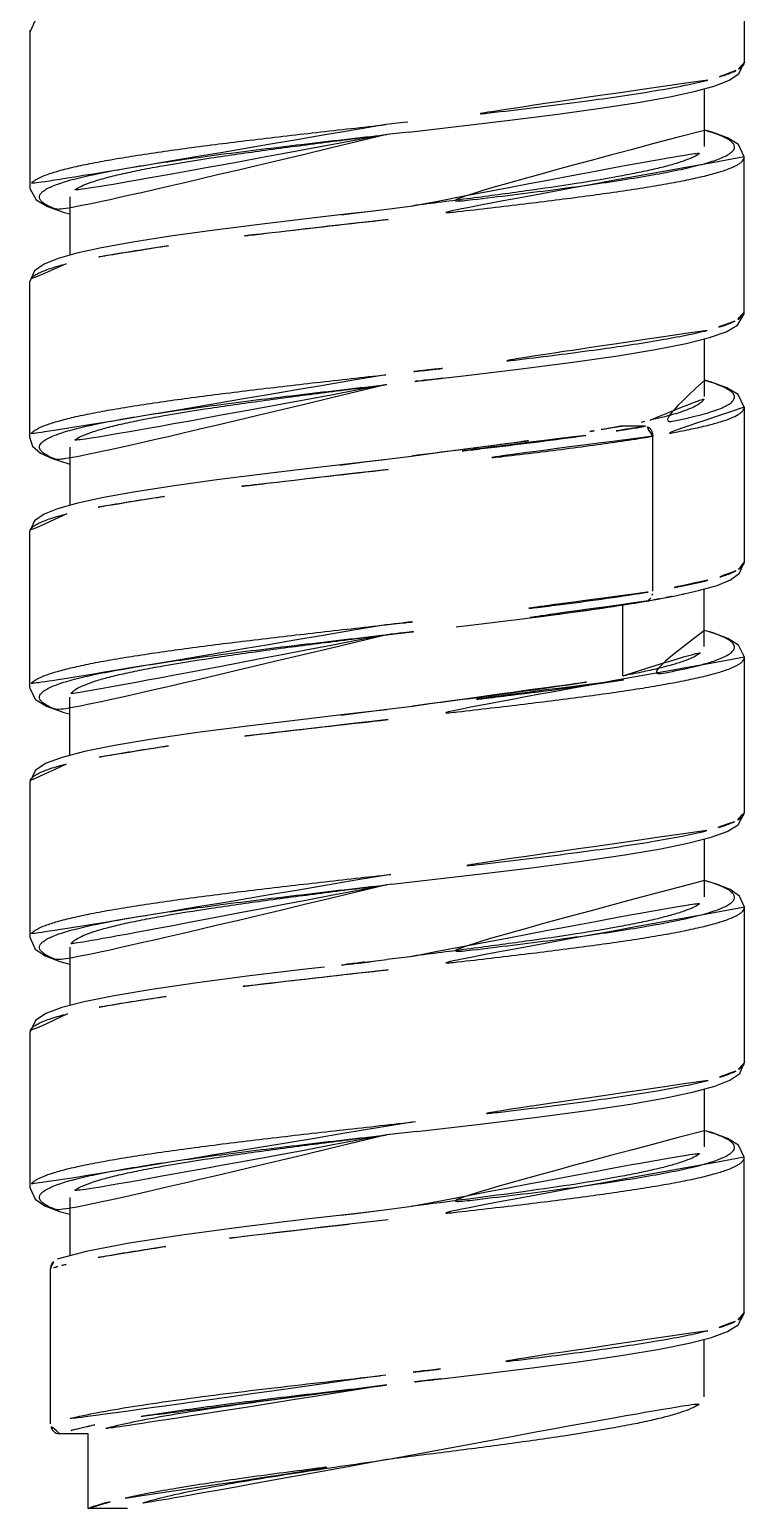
# Model space of a CAD drawing. Extents: x 16296660632 to 16296678186, y -37409619871 to -37409616409.
# Drawn here: x 16296676343.54 to 16296676357.84, y -37409617082.78 to -37409617053.22 of the extents above; entities that cross this region are included whole.
import ezdxf

# ---------------------------------------------------------------- set-up
doc = ezdxf.new("R2010")
doc.units = 0
doc.header["$LTSCALE"] = 10
doc.header["$MEASUREMENT"] = 0
doc.layers.get('0').update_dxf_attribs({"linetype": 'CONTINUOUS'})

msp = doc.modelspace()

# ---------------------------------------------------------------- linework, layer by layer
at = {"ltscale": 0.5}
for p, q in [((16296676357.841681, -37409617053.868393), (16296676357.841681, -37409617051.077316)), ((16296676343.54582, -37409617053.268387), (16296676343.54582, -37409617056.368393)), ((16296676357.841669, -37409617053.867043), (16296676357.841681, -37409617053.868393)), ((16296676357.04059, -37409617055.559387), (16296676357.04059, -37409617054.400414)), ((16296676351.020821, -37409617055.080757), (16296676350.66971, -37409617055.119873)), ((16296676351.10577, -37409617055.071289), (16296676351.020821, -37409617055.080757)), ((16296676351.127451, -37409617055.267479), (16296676350.69191, -37409617055.317383)), ((16296676357.83931, -37409617058.865311), (16296676357.83931, -37409617055.765312)), ((16296676343.54587, -37409617056.365387), (16296676343.54582, -37409617056.368393)), ((16296676344.34576, -37409617056.566566), (16296676344.34576, -37409617057.731392)), ((16296676349.784731, -37409617056.921463), (16296676349.976959, -37409617056.897179)), ((16296676349.976959, -37409617056.897179), (16296676350.69191, -37409617056.807381)), ((16296676350.37137, -37409617056.853943), (16296676349.977791, -37409617056.899117)), ((16296676350.69191, -37409617056.817253), (16296676350.37137, -37409617056.853943)), ((16296676350.69191, -37409617056.807381), (16296676351.209391, -37409617056.742393)), ((16296676343.54215, -37409617058.267372), (16296676343.54215, -37409617058.268387)), ((16296676343.54215, -37409617058.268387), (16296676343.54215, -37409617061.368393)), ((16296676357.041691, -37409617060.556183), (16296676357.041691, -37409617059.399918)), ((16296676351.803631, -37409617059.993057), (16296676351.784651, -37409617059.995201)), ((16296676357.83778, -37409617060.768379), (16296676357.83778, -37409617060.769386)), ((16296676357.83778, -37409617060.768379), (16296676357.83778, -37409617063.868729)), ((16296676355.86067, -37409617061.149986), (16296676355.3603, -37409617061.149986)), ((16296676343.54215, -37409617061.368393), (16296676343.54215, -37409617061.369431)), ((16296676356.007231, -37409617064.449982), (16296676356.007231, -37409617061.349937)), ((16296676344.34482, -37409617061.569183), (16296676344.34482, -37409617062.73185)), ((16296676350.69191, -37409617061.807373), (16296676351.18486, -37409617061.74556)), ((16296676350.69191, -37409617061.817223), (16296676349.424879, -37409617061.963226)), ((16296676349.75119, -37409617061.925583), (16296676350.29813, -37409617061.856697)), ((16296676350.29813, -37409617061.856697), (16296676350.5977, -37409617061.819168)), ((16296676350.5977, -37409617061.819168), (16296676350.69191, -37409617061.807373)), ((16296676343.543159, -37409617063.263992), (16296676343.54315, -37409617063.265289)), ((16296676343.54315, -37409617063.265289), (16296676343.54315, -37409617066.365288)), ((16296676357.03894, -37409617065.555351), (16296676357.03894, -37409617064.401062)), ((16296676354.974131, -37409617064.789627), (16296676355.87616, -37409617064.64827)), ((16296676355.86301, -37409617064.473396), (16296676355.848631, -37409617064.475723)), ((16296676355.8762, -37409617064.648514), (16296676355.87665, -37409617064.648438)), ((16296676355.87665, -37409617064.648438), (16296676356.428209, -37409617064.546806)), ((16296676356.068701, -37409617064.613403), (16296676356.028971, -37409617064.620537)), ((16296676355.412041, -37409617066.140106), (16296676355.412029, -37409617064.721008)), ((16296676357.83988, -37409617068.869453), (16296676357.83988, -37409617065.769447)), ((16296676343.5432, -37409617066.362427), (16296676343.54315, -37409617066.365288)), ((16296676344.34301, -37409617066.565277), (16296676344.34301, -37409617067.732224)), ((16296676350.69191, -37409617066.80722), (16296676351.201719, -37409617066.743248)), ((16296676349.76549, -37409617066.923859), (16296676350.021919, -37409617066.891418)), ((16296676350.366449, -37409617066.854668), (16296676349.83655, -37409617066.915588)), ((16296676350.021919, -37409617066.891418), (16296676350.69191, -37409617066.80722)), ((16296676350.69191, -37409617066.81736), (16296676350.366449, -37409617066.854668)), ((16296676343.546021, -37409617068.266228), (16296676343.546021, -37409617071.366226)), ((16296676357.04011, -37409617070.559448), (16296676357.04011, -37409617069.400688)), ((16296676350.78723, -37409617070.306427), (16296676350.69191, -37409617070.31736)), ((16296676357.84186, -37409617070.765511), (16296676357.841869, -37409617070.766823)), ((16296676357.841869, -37409617073.866821), (16296676357.841869, -37409617070.766823)), ((16296676343.54603, -37409617071.364937), (16296676343.546021, -37409617071.366226)), ((16296676344.34556, -37409617071.566223), (16296676344.34556, -37409617072.731422)), ((16296676350.69191, -37409617071.807358), (16296676351.20833, -37409617071.742493)), ((16296676350.69191, -37409617071.817383), (16296676350.362459, -37409617071.855087)), ((16296676343.54562, -37409617073.268822), (16296676343.54562, -37409617076.36882)), ((16296676357.04188, -37409617075.556824), (16296676357.04188, -37409617074.399818)), ((16296676351.263861, -37409617075.053658), (16296676351.197411, -37409617075.061073)), ((16296676351.285521, -37409617075.249336), (16296676350.69191, -37409617075.317352)), ((16296676357.83922, -37409617078.865242), (16296676357.83922, -37409617075.765244)), ((16296676344.3452, -37409617076.568817), (16296676344.3452, -37409617077.735977)), ((16296676350.066931, -37409617076.885773), (16296676350.69191, -37409617076.807381)), ((16296676350.69191, -37409617076.817253), (16296676350.3708, -37409617076.853996)), ((16296676350.69191, -37409617076.807381), (16296676351.18898, -37409617076.745041)), ((16296676349.769369, -37409617076.923286), (16296676350.066931, -37409617076.885773)), ((16296676350.3708, -37409617076.853996), (16296676349.916269, -37409617076.906197)), ((16296676350.71405, -37409617077.014793), (16296676349.934589, -37409617077.101677)), ((16296676343.959761, -37409617081.094757), (16296676343.959761, -37409617077.994713)), ((16296676357.03953, -37409617080.555237), (16296676357.03953, -37409617079.400658)), ((16296676350.669809, -37409617080.119713), (16296676350.55649, -37409617080.132317)), ((16296676344.71199, -37409617081.294724), (16296676344.14576, -37409617081.294724)), ((16296676344.71199, -37409617082.784729), (16296676344.71199, -37409617081.294724)), ((16296676345.503031, -37409617082.784729), (16296676344.71199, -37409617082.784729))]:
    msp.add_line(p, q, dxfattribs=at)
for points in [[(16296676349.410801, -37409617051.964851), (16296676349.118311, -37409617051.999031), (16296676347.93751, -37409617052.141319), (16296676346.886101, -37409617052.278053), (16296676345.982969, -37409617052.409081), (16296676345.235069, -37409617052.53434), (16296676344.642389, -37409617052.654068), (16296676344.197281, -37409617052.769592), (16296676343.881109, -37409617052.886017), (16296676343.663601, -37409617053.022667), (16296676343.54582, -37409617053.26886)], [(16296676351.127451, -37409617055.267479), (16296676352.084999, -37409617055.156738), (16296676353.14715, -37409617055.029953), (16296676354.106701, -37409617054.908699), (16296676354.963209, -37409617054.791206), (16296676355.7153, -37409617054.675819), (16296676356.35133, -37409617054.562309), (16296676356.863411, -37409617054.451302), (16296676357.25444, -37409617054.342529), (16296676357.53627, -37409617054.232567), (16296676357.732189, -37409617054.10392), (16296676357.841669, -37409617053.867043)], [(16296676357.83931, -37409617055.765648), (16296676357.721251, -37409617055.520332), (16296676357.49983, -37409617055.383873), (16296676357.17452, -37409617055.26667), (16296676357.04059, -37409617055.232323)], [(16296676343.54587, -37409617056.365387), (16296676343.54711, -37409617056.395317), (16296676343.67577, -37409617056.624687), (16296676343.90246, -37409617056.759148), (16296676344.234989, -37409617056.875977), (16296676344.34576, -37409617056.90387)], [(16296676349.977791, -37409617056.899132), (16296676349.35714, -37409617056.970993), (16296676348.24651, -37409617057.103363), (16296676347.24441, -37409617057.230232), (16296676346.36167, -37409617057.352081), (16296676345.60594, -37409617057.469254), (16296676344.98209, -37409617057.581993), (16296676344.488131, -37409617057.690933), (16296676344.111231, -37409617057.798027), (16296676343.83679, -37409617057.907967), (16296676343.64257, -37409617058.04113), (16296676343.54215, -37409617058.267372)], [(16296676351.80603, -37409617060.189217), (16296676352.222639, -37409617060.140671), (16296676353.376221, -37409617060.001968), (16296676354.41098, -37409617059.868217), (16296676355.310209, -37409617059.739464), (16296676356.065941, -37409617059.615433), (16296676356.67507, -37409617059.495567), (16296676357.140209, -37409617059.378517), (16296676357.474739, -37409617059.260536), (16296676357.70384, -37409617059.126289), (16296676357.83724, -37409617058.899368), (16296676357.83922, -37409617058.861458)], [(16296676357.83778, -37409617060.769386), (16296676357.714251, -37409617060.517387), (16296676357.48958, -37409617060.380074), (16296676357.1619, -37409617060.262169), (16296676357.041691, -37409617060.231598)], [(16296676343.54215, -37409617061.369431), (16296676343.603491, -37409617061.549042), (16296676343.760839, -37409617061.685722), (16296676343.99519, -37409617061.795578), (16296676344.329679, -37409617061.902077), (16296676344.34482, -37409617061.905731)], [(16296676349.424879, -37409617061.963226), (16296676348.3071, -37409617062.096077), (16296676347.29113, -37409617062.223991), (16296676346.391911, -37409617062.34742), (16296676345.62063, -37409617062.466759), (16296676344.985029, -37409617062.581902), (16296676344.482349, -37409617062.692787), (16296676344.1036, -37409617062.800346), (16296676343.831551, -37409617062.909363), (16296676343.639561, -37409617063.042236), (16296676343.543159, -37409617063.263992)], [(16296676356.428209, -37409617064.546806), (16296676356.923229, -37409617064.436897), (16296676357.2941, -37409617064.330566), (16296676357.560369, -37409617064.221489), (16296676357.744801, -37409617064.089172), (16296676357.83778, -37409617063.868729)], [(16296676352.072359, -37409617065.158112), (16296676352.582319, -37409617065.098091), (16296676353.82962, -37409617064.944893), (16296676354.974131, -37409617064.789627)], [(16296676357.83988, -37409617065.769737), (16296676357.72555, -37409617065.527542), (16296676357.511629, -37409617065.391022), (16296676357.19857, -37409617065.273918), (16296676357.03894, -37409617065.231857)], [(16296676343.5432, -37409617066.362427), (16296676343.54446, -37409617066.392403), (16296676343.663851, -37409617066.612717), (16296676343.8841, -37409617066.749031), (16296676344.231001, -37409617066.874336), (16296676344.34301, -37409617066.902481)], [(16296676349.83655, -37409617066.915604), (16296676349.128429, -37409617066.997948), (16296676347.953739, -37409617067.139397), (16296676346.90259, -37409617067.275642), (16296676345.99605, -37409617067.40686), (16296676345.242689, -37409617067.533096), (16296676344.643511, -37409617067.654297), (16296676344.19265, -37409617067.771217), (16296676343.874399, -37409617067.888138), (16296676343.65864, -37409617068.025597), (16296676343.546021, -37409617068.266083)], [(16296676350.78723, -37409617070.306427), (16296676351.25086, -37409617070.25322), (16296676352.463711, -37409617070.112068), (16296676353.5837, -37409617069.975868), (16296676354.585159, -37409617069.844643), (16296676355.44973, -37409617069.718353), (16296676356.16708, -37409617069.596962), (16296676356.739479, -37409617069.480293), (16296676357.177389, -37409617069.36689), (16296676357.494869, -37409617069.252731), (16296676357.71471, -37409617069.12043), (16296676357.839001, -37409617068.891571), (16296676357.839849, -37409617068.86705)], [(16296676357.84186, -37409617070.765511), (16296676357.745291, -37409617070.544182), (16296676357.55518, -37409617070.41169), (16296676357.284929, -37409617070.302231), (16296676357.04011, -37409617070.232101)], [(16296676343.54603, -37409617071.364937), (16296676343.65621, -37409617071.60479), (16296676343.856979, -37409617071.737106), (16296676344.14826, -37409617071.849716), (16296676344.34556, -37409617071.903297)], [(16296676349.443541, -37409617071.961014), (16296676349.12327, -37409617071.998413), (16296676347.94631, -37409617072.140221), (16296676346.895439, -37409617072.276848), (16296676345.988529, -37409617072.408249), (16296676345.23287, -37409617072.534683), (16296676344.632521, -37409617072.656212), (16296676344.18441, -37409617072.773666), (16296676343.87093, -37409617072.89109), (16296676343.657749, -37409617073.028473), (16296676343.54562, -37409617073.268799)], [(16296676351.285521, -37409617075.249336), (16296676352.557119, -37409617075.101128), (16296676353.695049, -37409617074.961746), (16296676354.7005, -37409617074.8284), (16296676355.561689, -37409617074.7006), (16296676356.272261, -37409617074.577713), (16296676356.832661, -37409617074.458893), (16296676357.25251, -37409617074.343071), (16296676357.549339, -37409617074.225594), (16296676357.747089, -37409617074.087914), (16296676357.841869, -37409617073.866127)], [(16296676357.83922, -37409617075.76532), (16296676357.723881, -37409617075.522774), (16296676357.505751, -37409617075.386559), (16296676357.187401, -37409617075.270561), (16296676357.04188, -37409617075.232803)], [(16296676343.54562, -37409617076.368103), (16296676343.65147, -37409617076.602692), (16296676343.85096, -37409617076.735443), (16296676344.14267, -37409617076.847687), (16296676344.3452, -37409617076.90271)], [(16296676349.916269, -37409617076.906212), (16296676349.078171, -37409617077.003662), (16296676347.783899, -37409617077.160767), (16296676346.589001, -37409617077.319519), (16296676345.537081, -37409617077.480858), (16296676344.67626, -37409617077.646408), (16296676344.09186, -37409617077.804512)], [(16296676351.784229, -37409617080.191757), (16296676352.506241, -37409617080.107262), (16296676353.59787, -37409617079.974243), (16296676354.566191, -37409617079.846992), (16296676355.414869, -37409617079.723351), (16296676356.14308, -37409617079.601517), (16296676356.735941, -37409617079.481972), (16296676357.185631, -37409617079.364853), (16296676357.503771, -37409617079.247383), (16296676357.71871, -37409617079.113121), (16296676357.83824, -37409617078.888687), (16296676357.83919, -37409617078.862747)]]:
    msp.add_lwpolyline(points, dxfattribs=at)
for centre, radius, start, end in [((16296676357.75528, -37409617053.868393), 0.086401, 357.7814373, 0), ((16296676357.75001, -37409617058.865311), 0.089299, 357.3614116, 359.9991257), ((16296676353.077061, -37409617048.171204), 13.176704, 281.8377944, 282.6103356), ((16296676349.19051, -37409617027.099503), 34.605668, 279.2456512, 279.624843), ((16296676351.245489, -37409617035.894257), 28.949766, 279.1779909, 279.4660591), ((16296676351.95714, -37409617041.826591), 23.154776, 279.7448924, 280.128268), ((16296676355.74478, -37409617064.449471), 0.262454, 343.2027178, 359.8880941), ((16296676352.7584, -37409617046.257896), 18.6516, 280.2230625, 280.842749), ((16296676353.777321, -37409617051.489967), 13.321274, 280.7719113, 282.2618208), ((16296676354.337481, -37409617054.091087), 10.660536, 282.2888708, 282.5456396), ((16296676283.61801, -37409616460.199257), 608.625223, 276.325033954, 276.456312681), ((16296676287.19508, -37409616508.329224), 560.595649, 276.50359603, 276.64565444), ((16296676350.00366, -37409617031.599586), 35.043441, 278.7536151, 279.1387159), ((16296676357.7561, -37409617073.866821), 0.08577, 357.9699711, 359.9995629)]:
    msp.add_arc(centre, radius, start, end, dxfattribs=at)
for points in [[(16296676343.551371, -37409617053.236763), (16296676343.547831, -37409617053.246857), (16296676343.54582, -37409617053.25769), (16296676343.54582, -37409617053.268387)], [(16296676355.87665, -37409617064.64843), (16296676355.89035, -37409617064.646088), (16296676355.903761, -37409617064.641083), (16296676355.915871, -37409617064.634262)]]:
    msp.add_open_spline(points, degree=3, dxfattribs=at)
for points, knots in [([(16296676357.670321, -37409617054.040817), (16296676357.595819, -37409617054.078728), (16296676357.411221, -37409617054.148132), (16296676357.22216, -37409617054.201057), (16296676357.112881, -37409617054.228844)], [0, 0, 0, 0, 0.425723725, 1, 1, 1, 1]), ([(16296676357.841619, -37409617053.871727), (16296676357.84038, -37409617053.903603), (16296676357.80551, -37409617053.953957), (16296676357.74004, -37409617054.002731), (16296676357.69544, -37409617054.028053), (16296676357.670321, -37409617054.040817)], [0, 0, 0, 0, 0.385578526, 0.659386824, 1, 1, 1, 1]), ([(16296676357.112881, -37409617054.228844), (16296676356.957821, -37409617054.268272), (16296676356.611799, -37409617054.344048), (16296676355.792139, -37409617054.492188), (16296676354.562099, -37409617054.667038), (16296676352.905531, -37409617054.869598), (16296676351.72283, -37409617055.002457), (16296676351.10577, -37409617055.071289)], [0, 0, 0, 0, 0.07909162, 0.175006578, 0.411700925, 0.693081115, 1, 1, 1, 1]), ([(16296676350.66971, -37409617055.119873), (16296676350.20639, -37409617055.17144), (16296676349.29735, -37409617055.272614), (16296676347.97839, -37409617055.424957), (16296676346.76362, -37409617055.577103), (16296676345.838329, -37409617055.70845), (16296676345.184059, -37409617055.816093), (16296676344.76762, -37409617055.892952), (16296676344.40764, -37409617055.969498), (16296676344.108089, -37409617056.045433), (16296676343.872021, -37409617056.121353), (16296676343.71686, -37409617056.188072), (16296676343.62764, -37409617056.244881), (16296676343.57345, -37409617056.291077), (16296676343.54682, -37409617056.3368), (16296676343.54587, -37409617056.365387)], [0, 0, 0, 0, 0.191576305, 0.375872575, 0.545614862, 0.694672211, 0.759887609, 0.818085771, 0.86867892, 0.911109725, 0.945013689, 0.970519324, 0.980287232, 0.988244432, 1, 1, 1, 1]), ([(16296676357.041969, -37409617055.234154), (16296676357.143721, -37409617055.262802), (16296676357.28414, -37409617055.306328), (16296676357.449421, -37409617055.377457), (16296676357.537081, -37409617055.426102), (16296676357.59944, -37409617055.474983), (16296676357.637699, -37409617055.526108), (16296676357.64592, -37409617055.58271), (16296676357.62031, -37409617055.636612), (16296676357.56917, -37409617055.685822), (16296676357.493349, -37409617055.734459), (16296676357.392139, -37409617055.78299), (16296676357.26553, -37409617055.831749), (16296676357.11376, -37409617055.880676), (16296676356.86363, -37409617055.950157), (16296676356.49189, -37409617056.034698), (16296676355.97942, -37409617056.131767), (16296676355.385521, -37409617056.229118), (16296676354.719311, -37409617056.326767), (16296676353.71743, -37409617056.461449), (16296676352.36805, -37409617056.625587), (16296676351.262159, -37409617056.752007), (16296676350.69191, -37409617056.817253)], [0, 0, 0, 0, 0.040414882, 0.056063668, 0.068737962, 0.078629395, 0.086216522, 0.092571352, 0.099397895, 0.108122253, 0.119457282, 0.133703772, 0.150973814, 0.171295747, 0.194650333, 0.250208875, 0.316986319, 0.394054715, 0.480291913, 0.57441729, 0.780550666, 1, 1, 1, 1]), ([(16296676350.69191, -37409617055.317383), (16296676350.12138, -37409617055.382668), (16296676349.01495, -37409617055.509117), (16296676347.664949, -37409617055.673203), (16296676346.66272, -37409617055.80809), (16296676345.99637, -37409617055.905823), (16296676345.40242, -37409617056.003181), (16296676344.890011, -37409617056.100273), (16296676344.5184, -37409617056.184776), (16296676344.26845, -37409617056.254341), (16296676344.11685, -37409617056.303322), (16296676343.99045, -37409617056.352127), (16296676343.889469, -37409617056.400719), (16296676343.81391, -37409617056.449387), (16296676343.76302, -37409617056.498627), (16296676343.73778, -37409617056.552643), (16296676343.74645, -37409617056.609207), (16296676343.785101, -37409617056.660294), (16296676343.847851, -37409617056.709137), (16296676343.93593, -37409617056.757797), (16296676344.10182, -37409617056.828987), (16296676344.242701, -37409617056.872597), (16296676344.34477, -37409617056.901283)], [0, 0, 0, 0, 0.219476993, 0.425622625, 0.51974397, 0.605969779, 0.683015092, 0.749758223, 0.80527322, 0.828601338, 0.848897046, 0.866138813, 0.880354128, 0.891659039, 0.900355369, 0.907163949, 0.913522607, 0.921134143, 0.931062923, 0.943780815, 0.959479123, 1, 1, 1, 1]), ([(16296676350.69191, -37409617055.31739), (16296676350.27915, -37409617055.36911), (16296676349.46921, -37409617055.470467), (16296676348.29335, -37409617055.62336), (16296676347.20941, -37409617055.776192), (16296676346.38348, -37409617055.907639), (16296676345.80007, -37409617056.015556), (16296676345.42977, -37409617056.092583), (16296676345.10943, -37409617056.169739), (16296676344.84375, -37409617056.245613), (16296676344.62982, -37409617056.323601), (16296676344.459049, -37409617056.404709), (16296676344.342381, -37409617056.500351), (16296676344.34193, -37409617056.566566)], [0, 0, 0, 0, 0.190871773, 0.374533261, 0.544066857, 0.693131368, 0.758238317, 0.816263345, 0.866715946, 0.909212344, 0.943513597, 0.969618248, 1, 1, 1, 1]), ([(16296676357.83931, -37409617055.765648), (16296676357.839199, -37409617055.794067), (16296676357.81358, -37409617055.840202), (16296676357.760111, -37409617055.886513), (16296676357.67181, -37409617055.943466), (16296676357.517969, -37409617056.0103), (16296676357.284019, -37409617056.086449), (16296676356.986719, -37409617056.162857), (16296676356.6283, -37409617056.239548), (16296676356.212219, -37409617056.316559), (16296676355.55686, -37409617056.424469), (16296676354.629841, -37409617056.556023), (16296676353.412821, -37409617056.708778), (16296676352.09112, -37409617056.861557), (16296676351.179859, -37409617056.962952), (16296676350.71516, -37409617057.014664)], [0, 0, 0, 0, 0.011674399, 0.019568756, 0.029268407, 0.05460267, 0.088233998, 0.130275782, 0.18062918, 0.238779397, 0.304079115, 0.45345726, 0.623358128, 0.807930636, 1, 1, 1, 1]), ([(16296676351.209391, -37409617056.742393), (16296676351.596239, -37409617056.693687), (16296676352.350889, -37409617056.598007), (16296676353.441231, -37409617056.453133), (16296676354.43713, -37409617056.308647), (16296676355.19138, -37409617056.183693), (16296676355.7216, -37409617056.081139), (16296676356.05707, -37409617056.008163), (16296676356.34683, -37409617055.935173), (16296676356.587151, -37409617055.86338), (16296676356.7803, -37409617055.789719), (16296676356.93676, -37409617055.711777), (16296676357.04051, -37409617055.621353), (16296676357.04187, -37409617055.559387)], [0, 0, 0, 0, 0.194417276, 0.379314796, 0.548457208, 0.696195206, 0.760492181, 0.817708418, 0.867417689, 0.909299611, 0.943173501, 0.96909761, 1, 1, 1, 1]), ([(16296676350.71516, -37409617057.014664), (16296676349.94054, -37409617057.100853), (16296676348.4736, -37409617057.264076), (16296676347.00848, -37409617057.444366), (16296676346.318649, -37409617057.541344)], [0, 0, 0, 0, 0.528044626, 1, 1, 1, 1]), ([(16296676346.318649, -37409617057.541344), (16296676345.928631, -37409617057.596153), (16296676345.244471, -37409617057.699387), (16296676344.564301, -37409617057.830948), (16296676344.27536, -37409617057.904358)], [0, 0, 0, 0, 0.569173885, 1, 1, 1, 1]), ([(16296676344.27536, -37409617057.904358), (16296676344.169359, -37409617057.93129), (16296676344.02091, -37409617057.972427), (16296676343.84026, -37409617058.036842), (16296676343.73609, -37409617058.08139), (16296676343.65332, -37409617058.126587), (16296676343.58127, -37409617058.178413), (16296676343.542561, -37409617058.233124), (16296676343.54215, -37409617058.267372)], [0, 0, 0, 0, 0.388160653, 0.546182634, 0.680160138, 0.790516171, 0.878432872, 1, 1, 1, 1]), ([(16296676357.646521, -37409617059.051903), (16296676357.57238, -37409617059.088013), (16296676357.39123, -37409617059.154991), (16296676357.20575, -37409617059.206352), (16296676357.0991, -37409617059.233192)], [0, 0, 0, 0, 0.428527671, 1, 1, 1, 1]), ([(16296676357.839211, -37409617058.869423), (16296676357.83761, -37409617058.904152), (16296676357.79788, -37409617058.958633), (16296676357.724791, -37409617059.010941), (16296676357.674749, -37409617059.038147), (16296676357.646521, -37409617059.051903)], [0, 0, 0, 0, 0.38117519, 0.655807024, 1, 1, 1, 1]), ([(16296676357.0991, -37409617059.233192), (16296676356.95879, -37409617059.268501), (16296676356.64838, -37409617059.336433), (16296676355.92354, -37409617059.469292), (16296676354.84544, -37409617059.628517), (16296676353.390539, -37409617059.812447), (16296676352.35006, -37409617059.931534), (16296676351.803631, -37409617059.993057)], [0, 0, 0, 0, 0.081094576, 0.178029805, 0.413013184, 0.691787942, 1, 1, 1, 1]), ([(16296676350.66983, -37409617060.119713), (16296676350.205469, -37409617060.171371), (16296676349.29517, -37409617060.272667), (16296676347.974079, -37409617060.425697), (16296676346.756559, -37409617060.578339), (16296676345.82839, -37409617060.709633), (16296676345.17275, -37409617060.81749), (16296676344.75775, -37409617060.894524), (16296676344.40045, -37409617060.971489), (16296676344.103251, -37409617061.047897), (16296676343.868059, -37409617061.123993), (16296676343.712629, -37409617061.190659), (16296676343.6229, -37409617061.247566), (16296676343.568581, -37409617061.293617), (16296676343.54215, -37409617061.339897), (16296676343.54215, -37409617061.368393)], [0, 0, 0, 0, 0.191864072, 0.376119548, 0.546119422, 0.69574324, 0.761023187, 0.81896127, 0.86905595, 0.91108931, 0.944912867, 0.970508295, 0.980321815, 0.988297133, 1, 1, 1, 1]), ([(16296676351.784651, -37409617059.995201), (16296676351.69223, -37409617060.005608), (16296676351.320641, -37409617060.047302), (16296676350.94902, -37409617060.088638), (16296676350.66983, -37409617060.119713)], [0, 0, 0, 0, 0.24873343, 1, 1, 1, 1]), ([(16296676351.80603, -37409617060.189217), (16296676351.71372, -37409617060.199913), (16296676351.342369, -37409617060.242798), (16296676350.97097, -37409617060.285278), (16296676350.69191, -37409617060.317207)], [0, 0, 0, 0, 0.248597036, 1, 1, 1, 1]), ([(16296676357.04191, -37409617060.2342), (16296676357.10453, -37409617060.251846), (16296676357.21891, -37409617060.286469), (16296676357.37224, -37409617060.342682), (16296676357.49188, -37409617060.398697), (16296676357.57777, -37409617060.45433), (16296676357.625589, -37409617060.50592), (16296676357.641479, -37409617060.548027), (16296676357.64341, -37409617060.589172), (16296676357.616249, -37409617060.643852), (16296676357.55057, -37409617060.700089), (16296676357.452669, -37409617060.75621), (16296676357.32085, -37409617060.812241), (16296676357.155399, -37409617060.868637), (16296676356.95677, -37409617060.925163), (16296676356.72592, -37409617060.981819), (16296676356.35787, -37409617061.06147), (16296676356.06543, -37409617061.114937), (16296676355.86067, -37409617061.149986)], [0, 0, 0, 0, 0.074093519, 0.136026105, 0.185882677, 0.224140112, 0.252324799, 0.26385314, 0.274716919, 0.298334328, 0.329878976, 0.372237086, 0.42642924, 0.492753096, 0.571199999, 0.661530537, 0.763419984, 1, 1, 1, 1]), ([(16296676350.69191, -37409617060.317207), (16296676350.12145, -37409617060.382477), (16296676349.015209, -37409617060.509247), (16296676347.665371, -37409617060.673317), (16296676346.6632, -37409617060.807838), (16296676345.996889, -37409617060.905571), (16296676345.402969, -37409617061.00309), (16296676344.89056, -37409617061.100327), (16296676344.518921, -37409617061.18483), (16296676344.2689, -37409617061.254227), (16296676344.11725, -37409617061.303101), (16296676343.99078, -37409617061.351837), (16296676343.88973, -37409617061.400398), (16296676343.814091, -37409617061.449089), (16296676343.763149, -37409617061.498413), (16296676343.737801, -37409617061.55246), (16296676343.746349, -37409617061.609123), (16296676343.784889, -37409617061.66024), (16296676343.84753, -37409617061.709106), (16296676343.935499, -37409617061.757698), (16296676344.101259, -37409617061.828728), (16296676344.242001, -37409617061.872253), (16296676344.343981, -37409617061.900887)], [0, 0, 0, 0, 0.219466817, 0.4256068, 0.519727143, 0.605954529, 0.683007829, 0.749761673, 0.80528614, 0.828619799, 0.848919052, 0.866164791, 0.880389161, 0.891704672, 0.900414331, 0.9072378, 0.913604662, 0.921214467, 0.93113108, 0.943833618, 0.959514289, 1, 1, 1, 1]), ([(16296676350.69191, -37409617060.317253), (16296676350.278299, -37409617060.369034), (16296676349.46677, -37409617060.470711), (16296676348.288811, -37409617060.62426), (16296676347.20323, -37409617060.777), (16296676346.3764, -37409617060.908623), (16296676345.79277, -37409617061.016968), (16296676345.422689, -37409617061.094299), (16296676345.10284, -37409617061.171661), (16296676344.837891, -37409617061.247513), (16296676344.62499, -37409617061.325653), (16296676344.45553, -37409617061.406303), (16296676344.3407, -37409617061.503563), (16296676344.341949, -37409617061.569183)], [0, 0, 0, 0, 0.191194749, 0.375137497, 0.544869593, 0.69401814, 0.759119783, 0.817100658, 0.86747286, 0.909842989, 0.943984242, 0.969900492, 1, 1, 1, 1]), ([(16296676355.953791, -37409617061.030037), (16296676356.11116, -37409617060.994766), (16296676356.38504, -37409617060.927567), (16296676356.697029, -37409617060.826973), (16296676356.878901, -37409617060.741188), (16296676356.96826, -37409617060.683052), (16296676357.02648, -37409617060.623718), (16296676357.042139, -37409617060.576721), (16296676357.041889, -37409617060.556183)], [0, 0, 0, 0, 0.394539302, 0.689870491, 0.799788228, 0.885450511, 0.949723047, 1, 1, 1, 1]), ([(16296676357.83778, -37409617060.769386), (16296676357.837481, -37409617060.795578), (16296676357.815781, -37409617060.838013), (16296676357.76865, -37409617060.88166), (16296676357.691259, -37409617060.934647), (16296676357.55517, -37409617060.996941), (16296676357.34786, -37409617061.067429), (16296676357.08519, -37409617061.13839), (16296676356.76996, -37409617061.209846), (16296676356.404961, -37409617061.281593), (16296676356.14496, -37409617061.327003), (16296676356.007231, -37409617061.349983)], [0, 0, 0, 0, 0.039958735, 0.066337772, 0.098502522, 0.182331329, 0.29376935, 0.432451365, 0.59727761, 0.786932913, 1, 1, 1, 1]), ([(16296676355.860649, -37409617061.149834), (16296676355.76893, -37409617061.16552), (16296676355.371519, -37409617061.231323), (16296676354.97296, -37409617061.289963), (16296676354.666189, -37409617061.33284)], [0, 0, 0, 0, 0.231022372, 1, 1, 1, 1]), ([(16296676354.976471, -37409617061.21804), (16296676355.04866, -37409617061.205788), (16296676355.3172, -37409617061.159218), (16296676355.58507, -37409617061.108566), (16296676355.780161, -37409617061.067657)], [0, 0, 0, 0, 0.268655523, 1, 1, 1, 1]), ([(16296676356.007231, -37409617061.349983), (16296676356.007271, -37409617061.324463), (16296676355.999981, -37409617061.274696), (16296676355.96961, -37409617061.209183), (16296676355.921301, -37409617061.163116), (16296676355.88019, -37409617061.150391), (16296676355.86067, -37409617061.150002)], [0, 0, 0, 0, 0.282172871, 0.547039265, 0.784251674, 1, 1, 1, 1]), ([(16296676351.18486, -37409617061.74556), (16296676351.816839, -37409617061.66613), (16296676353.00695, -37409617061.514519), (16296676354.195009, -37409617061.346046), (16296676354.75049, -37409617061.255592)], [0, 0, 0, 0, 0.530900407, 1, 1, 1, 1]), ([(16296676354.666189, -37409617061.33284), (16296676354.036699, -37409617061.420822), (16296676352.71228, -37409617061.586143), (16296676351.386339, -37409617061.737663), (16296676350.69191, -37409617061.817223)], [0, 0, 0, 0, 0.476263312, 1, 1, 1, 1]), ([(16296676356.00668, -37409617061.349823), (16296676355.63979, -37409617061.411018), (16296676354.843109, -37409617061.528328), (16296676353.07938, -37409617061.75235), (16296676351.68195, -37409617061.906937), (16296676350.71521, -37409617062.014633)], [0, 0, 0, 0, 0.209218657, 0.45287076, 1, 1, 1, 1]), ([(16296676350.71521, -37409617062.014633), (16296676349.925791, -37409617062.102547), (16296676348.432791, -37409617062.269043), (16296676346.941561, -37409617062.45253), (16296676346.240601, -37409617062.552094)], [0, 0, 0, 0, 0.528724339, 1, 1, 1, 1]), ([(16296676346.240601, -37409617062.552094), (16296676345.86902, -37409617062.604874), (16296676345.214411, -37409617062.705132), (16296676344.56377, -37409617062.832237), (16296676344.285469, -37409617062.902168)], [0, 0, 0, 0, 0.566712431, 1, 1, 1, 1]), ([(16296676344.285469, -37409617062.902168), (16296676344.178391, -37409617062.929077), (16296676344.02824, -37409617062.970177), (16296676343.84531, -37409617063.03418), (16296676343.739441, -37409617063.078751), (16296676343.65564, -37409617063.123161), (16296676343.594061, -37409617063.167702), (16296676343.554119, -37409617063.213493), (16296676343.54339, -37409617063.24836), (16296676343.543159, -37409617063.263992)], [0, 0, 0, 0, 0.387371936, 0.545527759, 0.679688744, 0.790050751, 0.877587497, 0.945165617, 1, 1, 1, 1]), ([(16296676357.67136, -37409617064.041206), (16296676357.597429, -37409617064.079514), (16296676357.412319, -37409617064.14904), (16296676357.222759, -37409617064.201653), (16296676357.11269, -37409617064.229424)], [0, 0, 0, 0, 0.423085783, 1, 1, 1, 1]), ([(16296676357.83778, -37409617063.868729), (16296676357.83766, -37409617063.900658), (16296676357.805201, -37409617063.952499), (16296676357.740601, -37409617064.002533), (16296676357.6964, -37409617064.028236), (16296676357.67136, -37409617064.041206)], [0, 0, 0, 0, 0.386359928, 0.658701983, 1, 1, 1, 1]), ([(16296676357.11269, -37409617064.229424), (16296676356.9482, -37409617064.270897), (16296676356.580629, -37409617064.350113), (16296676356.210609, -37409617064.416054), (16296676356.007231, -37409617064.449982)], [0, 0, 0, 0, 0.451370386, 1, 1, 1, 1]), ([(16296676355.848631, -37409617064.475723), (16296676355.27228, -37409617064.568604), (16296676354.008421, -37409617064.739517), (16296676352.741911, -37409617064.886673), (16296676352.055031, -37409617064.964531)], [0, 0, 0, 0, 0.457849337, 1, 1, 1, 1]), ([(16296676355.860649, -37409617064.649788), (16296676355.289459, -37409617064.747559), (16296676354.02739, -37409617064.925636), (16296676352.76235, -37409617065.077583), (16296676352.072359, -37409617065.158112)], [0, 0, 0, 0, 0.454801039, 1, 1, 1, 1]), ([(16296676355.915871, -37409617064.634262), (16296676355.9251, -37409617064.629059), (16296676355.962391, -37409617064.601936), (16296676355.98584, -37409617064.55896), (16296676355.99604, -37409617064.525307)], [0, 0, 0, 0, 0.231542468, 1, 1, 1, 1]), ([(16296676350.669809, -37409617065.119682), (16296676350.208139, -37409617065.171097), (16296676349.30224, -37409617065.272087), (16296676347.98625, -37409617065.4244), (16296676346.77207, -37409617065.576088), (16296676345.84634, -37409617065.706612), (16296676345.192739, -37409617065.814247), (16296676344.778179, -37409617065.891083), (16296676344.419291, -37409617065.967659), (16296676344.118759, -37409617066.043678), (16296676343.879379, -37409617066.119347), (16296676343.720341, -37409617066.185547), (16296676343.627899, -37409617066.242111), (16296676343.571899, -37409617066.287773), (16296676343.54413, -37409617066.33374), (16296676343.5432, -37409617066.362427)], [0, 0, 0, 0, 0.190889026, 0.374573937, 0.544389933, 0.693712559, 0.758713562, 0.816581436, 0.866953781, 0.909493667, 0.943916543, 0.970063425, 0.980087879, 0.988206026, 1, 1, 1, 1]), ([(16296676357.040489, -37409617065.233902), (16296676357.10623, -37409617065.252403), (16296676357.225679, -37409617065.288589), (16296676357.384661, -37409617065.347527), (16296676357.506321, -37409617065.406418), (16296676357.591061, -37409617065.464737), (16296676357.634781, -37409617065.52047), (16296676357.64369, -37409617065.565132), (16296676357.63681, -37409617065.609711), (16296676357.595421, -37409617065.665916), (16296676357.512951, -37409617065.724388), (16296676357.393761, -37409617065.783417), (16296676357.162979, -37409617065.87014), (16296676356.781231, -37409617065.972473), (16296676356.220449, -37409617066.089119), (16296676355.800381, -37409617066.161049), (16296676355.569429, -37409617066.198212)], [0, 0, 0, 0, 0.069905552, 0.127690762, 0.173456854, 0.207814289, 0.232704905, 0.243165988, 0.253559298, 0.27798515, 0.311673105, 0.356685623, 0.41368286, 0.563847666, 0.760552525, 1, 1, 1, 1]), ([(16296676350.69191, -37409617065.317207), (16296676350.121731, -37409617065.382553), (16296676349.01598, -37409617065.509407), (16296676347.666639, -37409617065.672943), (16296676346.66482, -37409617065.807549), (16296676345.998659, -37409617065.905373), (16296676345.404791, -37409617066.002953), (16296676344.892309, -37409617066.100014), (16296676344.520519, -37409617066.184319), (16296676344.27035, -37409617066.253662), (16296676344.11854, -37409617066.302544), (16296676343.99189, -37409617066.351318), (16296676343.890631, -37409617066.39991), (16296676343.81476, -37409617066.448647), (16296676343.763599, -37409617066.497963), (16296676343.737921, -37409617066.551903), (16296676343.74605, -37409617066.608521), (16296676343.78425, -37409617066.659622), (16296676343.84655, -37409617066.708382), (16296676343.934139, -37409617066.756897), (16296676344.099331, -37409617066.827911), (16296676344.239651, -37409617066.871437), (16296676344.341339, -37409617066.900124)], [0, 0, 0, 0, 0.219444328, 0.42557439, 0.519700517, 0.605940733, 0.68301555, 0.74979923, 0.80536017, 0.828717647, 0.849042505, 0.866318698, 0.880575451, 0.891922406, 0.900661598, 0.907500386, 0.913855925, 0.921432336, 0.931307649, 0.943967825, 0.959603841, 1, 1, 1, 1]), ([(16296676350.69191, -37409617065.317223), (16296676350.279619, -37409617065.368919), (16296676349.470579, -37409617065.470482), (16296676348.29591, -37409617065.623253), (16296676347.21278, -37409617065.775414), (16296676346.38731, -37409617065.906883), (16296676345.80411, -37409617066.0149), (16296676345.43359, -37409617066.091988), (16296676345.113359, -37409617066.168747), (16296676344.846201, -37409617066.245041), (16296676344.634541, -37409617066.321007), (16296676344.494921, -37409617066.38797), (16296676344.41482, -37409617066.444649), (16296676344.365339, -37409617066.491867), (16296676344.34255, -37409617066.537163), (16296676344.341949, -37409617066.565277)], [0, 0, 0, 0, 0.190510685, 0.373841107, 0.543100015, 0.691974705, 0.757027491, 0.815020589, 0.865469585, 0.907983215, 0.942331335, 0.968509231, 0.97868336, 0.987098964, 1, 1, 1, 1]), ([(16296676357.83988, -37409617065.769737), (16296676357.83979, -37409617065.798126), (16296676357.813761, -37409617065.844398), (16296676357.75919, -37409617065.890358), (16296676357.66824, -37409617065.947128), (16296676357.510349, -37409617066.013397), (16296676357.27191, -37409617066.089157), (16296676356.97179, -37409617066.16526), (16296676356.61306, -37409617066.241951), (16296676356.19865, -37409617066.318893), (16296676355.54525, -37409617066.426804), (16296676354.619089, -37409617066.557663), (16296676353.403469, -37409617066.709534), (16296676352.08519, -37409617066.862053), (16296676351.177601, -37409617066.963242), (16296676350.715139, -37409617067.014771)], [0, 0, 0, 0, 0.011665473, 0.019642672, 0.029530171, 0.055471989, 0.089781328, 0.132274129, 0.182633846, 0.240489457, 0.3054437, 0.454728774, 0.624774375, 0.808803034, 1, 1, 1, 1]), ([(16296676355.41325, -37409617066.140106), (16296676355.537029, -37409617066.116951), (16296676355.77014, -37409617066.071457), (16296676356.096331, -37409617065.999062), (16296676356.377131, -37409617065.926727), (16296676356.609449, -37409617065.855667), (16296676356.79533, -37409617065.782593), (16296676356.94558, -37409617065.706169), (16296676357.043079, -37409617065.615067), (16296676357.041889, -37409617065.555351)], [0, 0, 0, 0, 0.213098882, 0.401826596, 0.565510852, 0.703158259, 0.814190298, 0.898918582, 1, 1, 1, 1]), ([(16296676351.201719, -37409617066.743248), (16296676351.97098, -37409617066.646561), (16296676353.08186, -37409617066.506012), (16296676354.485359, -37409617066.301147), (16296676355.119671, -37409617066.194939), (16296676355.413219, -37409617066.139816)], [0, 0, 0, 0, 0.546637003, 0.789413522, 1, 1, 1, 1]), ([(16296676355.336769, -37409617066.23484), (16296676354.619471, -37409617066.34539), (16296676353.07144, -37409617066.544594), (16296676351.521191, -37409617066.722313), (16296676350.69191, -37409617066.81736)], [0, 0, 0, 0, 0.465090246, 1, 1, 1, 1]), ([(16296676350.715139, -37409617067.014771), (16296676349.941271, -37409617067.10099), (16296676348.47504, -37409617067.264236), (16296676347.010481, -37409617067.443573), (16296676346.320641, -37409617067.54081)], [0, 0, 0, 0, 0.527789607, 1, 1, 1, 1]), ([(16296676346.320641, -37409617067.54081), (16296676345.931641, -37409617067.595642), (16296676345.24683, -37409617067.699867), (16296676344.56587, -37409617067.831177), (16296676344.275, -37409617067.904312)], [0, 0, 0, 0, 0.567063007, 1, 1, 1, 1]), ([(16296676344.275, -37409617067.904312), (16296676344.16828, -37409617067.931137), (16296676344.01898, -37409617067.972038), (16296676343.83777, -37409617068.03611), (16296676343.73414, -37409617068.080704), (16296676343.652941, -37409617068.125221), (16296676343.59383, -37409617068.169983), (16296676343.55587, -37409617068.215927), (16296676343.546049, -37409617068.250526), (16296676343.546021, -37409617068.266083)], [0, 0, 0, 0, 0.390952921, 0.549356443, 0.682589677, 0.791406171, 0.87761671, 0.944759086, 1, 1, 1, 1]), ([(16296676357.640921, -37409617069.056099), (16296676357.56558, -37409617069.091461), (16296676357.38343, -37409617069.156921), (16296676357.197321, -37409617069.207779), (16296676357.090891, -37409617069.234352)], [0, 0, 0, 0, 0.431399474, 1, 1, 1, 1]), ([(16296676357.83988, -37409617068.869453), (16296676357.83988, -37409617068.885536), (16296676357.82906, -37409617068.921654), (16296676357.78759, -37409617068.968964), (16296676357.723181, -37409617069.014923), (16296676357.67075, -37409617069.042091), (16296676357.640921, -37409617069.056099)], [0, 0, 0, 0, 0.169570299, 0.379185017, 0.652606708, 1, 1, 1, 1]), ([(16296676357.090891, -37409617069.234352), (16296676356.926689, -37409617069.275337), (16296676356.56053, -37409617069.353897), (16296676355.694031, -37409617069.507751), (16296676354.39526, -37409617069.689293), (16296676352.652611, -37409617069.898743), (16296676351.410721, -37409617070.037262), (16296676350.76548, -37409617070.109161)], [0, 0, 0, 0, 0.079469013, 0.175773805, 0.413223327, 0.695126725, 1, 1, 1, 1]), ([(16296676350.76548, -37409617070.109161), (16296676350.29822, -37409617070.161217), (16296676349.380131, -37409617070.263367), (16296676348.04594, -37409617070.417084), (16296676346.814699, -37409617070.570084), (16296676345.876129, -37409617070.702469), (16296676345.212999, -37409617070.811127), (16296676344.790951, -37409617070.888687), (16296676344.42523, -37409617070.965973), (16296676344.11956, -37409617071.042633), (16296676343.877701, -37409617071.118782), (16296676343.71846, -37409617071.185867), (16296676343.62746, -37409617071.24334), (16296676343.572781, -37409617071.289833), (16296676343.54644, -37409617071.33625), (16296676343.54603, -37409617071.364937)], [0, 0, 0, 0, 0.190680629, 0.374646281, 0.544682456, 0.69387012, 0.759029075, 0.817203407, 0.86788994, 0.910612743, 0.944953728, 0.970678635, 0.980448888, 0.988362751, 1, 1, 1, 1]), ([(16296676350.69191, -37409617070.31736), (16296676350.12142, -37409617070.382736), (16296676349.01507, -37409617070.50927), (16296676347.66511, -37409617070.673058), (16296676346.66292, -37409617070.807953), (16296676345.996611, -37409617070.905853), (16296676345.402679, -37409617071.003273), (16296676344.890249, -37409617071.100258), (16296676344.51861, -37409617071.184677), (16296676344.268641, -37409617071.254173), (16296676344.11702, -37409617071.303139), (16296676343.99058, -37409617071.35199), (16296676343.88958, -37409617071.400642), (16296676343.813999, -37409617071.449387), (16296676343.76309, -37409617071.498657), (16296676343.737789, -37409617071.552643), (16296676343.74641, -37409617071.6092), (16296676343.785021, -37409617071.660217), (16296676343.847731, -37409617071.709007), (16296676343.935749, -37409617071.757629), (16296676344.10158, -37409617071.828758), (16296676344.242399, -37409617071.872391), (16296676344.344419, -37409617071.901108)], [0, 0, 0, 0, 0.219475168, 0.425620085, 0.519742887, 0.605971428, 0.68302064, 0.749767477, 0.805285525, 0.828616266, 0.848914751, 0.866162097, 0.88038554, 0.891698846, 0.900402537, 0.907213208, 0.913566895, 0.921169465, 0.931089, 0.943798844, 0.959489398, 1, 1, 1, 1]), ([(16296676350.69191, -37409617070.31736), (16296676350.279301, -37409617070.369118), (16296676349.46965, -37409617070.470573), (16296676348.294149, -37409617070.623268), (16296676347.210461, -37409617070.775841), (16296676346.384689, -37409617070.907494), (16296676345.801371, -37409617071.015419), (16296676345.43092, -37409617071.092453), (16296676345.110861, -37409617071.169273), (16296676344.843969, -37409617071.245667), (16296676344.632721, -37409617071.321838), (16296676344.493481, -37409617071.388901), (16296676344.41378, -37409617071.445663), (16296676344.364639, -37409617071.492859), (16296676344.342251, -37409617071.538193), (16296676344.34193, -37409617071.566223)], [0, 0, 0, 0, 0.190631793, 0.374067383, 0.543402325, 0.692309916, 0.757355981, 0.815332589, 0.865748165, 0.908221709, 0.942515814, 0.968632655, 0.978769459, 0.987149217, 1, 1, 1, 1]), ([(16296676357.04158, -37409617070.234169), (16296676357.14336, -37409617070.26281), (16296676357.28384, -37409617070.306297), (16296676357.449221, -37409617070.377319), (16296676357.53693, -37409617070.425911), (16296676357.599369, -37409617070.474739), (16296676357.637671, -37409617070.525909), (16296676357.645929, -37409617070.582558), (16296676357.620399, -37409617070.636551), (16296676357.569281, -37409617070.685837), (16296676357.49349, -37409617070.734512), (16296676357.392309, -37409617070.783058), (16296676357.26572, -37409617070.831772), (16296676357.11396, -37409617070.88063), (16296676356.86385, -37409617070.95002), (16296676356.492109, -37409617071.034462), (16296676355.97967, -37409617071.131691), (16296676355.38578, -37409617071.22921), (16296676354.719549, -37409617071.326897), (16296676353.7176, -37409617071.461388), (16296676352.36812, -37409617071.625343), (16296676351.26219, -37409617071.752129), (16296676350.69191, -37409617071.817383)], [0, 0, 0, 0, 0.040425602, 0.056076661, 0.068752082, 0.078646696, 0.086239036, 0.09260246, 0.0994355, 0.108162821, 0.119496795, 0.133738096, 0.15100311, 0.171319028, 0.194666616, 0.250218199, 0.316992029, 0.394057771, 0.480293631, 0.57441673, 0.780549305, 1, 1, 1, 1]), ([(16296676351.20833, -37409617071.742493), (16296676351.5952, -37409617071.693787), (16296676352.349939, -37409617071.598137), (16296676353.440399, -37409617071.453293), (16296676354.43644, -37409617071.308739), (16296676355.1908, -37409617071.183762), (16296676355.72113, -37409617071.081238), (16296676356.056681, -37409617071.008263), (16296676356.34651, -37409617070.935287), (16296676356.58691, -37409617070.863472), (16296676356.780121, -37409617070.789803), (16296676356.93664, -37409617070.711823), (16296676357.040461, -37409617070.621429), (16296676357.04187, -37409617070.559448)], [0, 0, 0, 0, 0.194401012, 0.379288193, 0.548426136, 0.69616469, 0.760463757, 0.817681916, 0.867395512, 0.909281556, 0.943162477, 0.969092443, 1, 1, 1, 1]), ([(16296676357.841869, -37409617070.766823), (16296676357.841869, -37409617070.795341), (16296676357.81517, -37409617070.841637), (16296676357.76059, -37409617070.887604), (16296676357.670401, -37409617070.944473), (16296676357.514391, -37409617071.01107), (16296676357.27858, -37409617071.08712), (16296676356.981001, -37409617071.16349), (16296676356.62373, -37409617071.240417), (16296676356.20903, -37409617071.317497), (16296676355.55365, -37409617071.425323), (16296676354.6255, -37409617071.556511), (16296676353.40815, -37409617071.709007), (16296676352.087641, -37409617071.862007), (16296676351.177959, -37409617071.963287), (16296676350.713961, -37409617072.014931)], [0, 0, 0, 0, 0.011712088, 0.01971264, 0.029562349, 0.055248144, 0.08916093, 0.1312538, 0.181350475, 0.23921949, 0.304456812, 0.454095044, 0.624121411, 0.80827827, 1, 1, 1, 1]), ([(16296676350.713961, -37409617072.014931), (16296676349.930811, -37409617072.102081), (16296676348.450609, -37409617072.266502), (16296676346.972281, -37409617072.448708), (16296676346.27788, -37409617072.547157)], [0, 0, 0, 0, 0.529085488, 1, 1, 1, 1]), ([(16296676350.362459, -37409617071.855087), (16296676350.28549, -37409617071.863907), (16296676349.97916, -37409617071.89901), (16296676349.67285, -37409617071.934303), (16296676349.443529, -37409617071.96096)], [0, 0, 0, 0, 0.251274677, 1, 1, 1, 1]), ([(16296676349.7847, -37409617071.921478), (16296676349.859949, -37409617071.911949), (16296676350.16234, -37409617071.873772), (16296676350.46476, -37409617071.835854), (16296676350.69191, -37409617071.807358)], [0, 0, 0, 0, 0.24889107, 1, 1, 1, 1]), ([(16296676346.27788, -37409617072.547157), (16296676345.903151, -37409617072.600288), (16296676345.240931, -37409617072.701263), (16296676344.582291, -37409617072.827438), (16296676344.299419, -37409617072.897667)], [0, 0, 0, 0, 0.564938666, 1, 1, 1, 1]), ([(16296676344.299419, -37409617072.897667), (16296676344.189131, -37409617072.925056), (16296676344.03503, -37409617072.966957), (16296676343.848101, -37409617073.032928), (16296676343.741211, -37409617073.078697), (16296676343.65715, -37409617073.124329), (16296676343.595711, -37409617073.170174), (16296676343.556009, -37409617073.217201), (16296676343.54562, -37409617073.252831), (16296676343.54562, -37409617073.268799)], [0, 0, 0, 0, 0.391296454, 0.549167236, 0.682251877, 0.79128986, 0.877793151, 0.945014062, 1, 1, 1, 1]), ([(16296676357.84182, -37409617073.869873), (16296676357.840679, -37409617073.901917), (16296676357.805811, -37409617073.952629), (16296676357.74025, -37409617074.001839), (16296676357.69558, -37409617074.027344), (16296676357.67042, -37409617074.040207)], [0, 0, 0, 0, 0.386202354, 0.659772014, 1, 1, 1, 1]), ([(16296676357.67042, -37409617074.040207), (16296676357.59606, -37409617074.078247), (16296676357.411551, -37409617074.147957), (16296676357.222521, -37409617074.201027), (16296676357.11319, -37409617074.228882)], [0, 0, 0, 0, 0.425388881, 1, 1, 1, 1]), ([(16296676357.11319, -37409617074.228882), (16296676356.961861, -37409617074.267441), (16296676356.624371, -37409617074.34166), (16296676355.826241, -37409617074.48642), (16296676354.6299, -37409617074.65789), (16296676353.01745, -37409617074.856552), (16296676351.865749, -37409617074.986427), (16296676351.263861, -37409617075.053658)], [0, 0, 0, 0, 0.079266115, 0.17531973, 0.411701428, 0.692581984, 1, 1, 1, 1]), ([(16296676351.197411, -37409617075.061073), (16296676350.709101, -37409617075.11557), (16296676349.745529, -37409617075.22229), (16296676348.340839, -37409617075.381943), (16296676347.03557, -37409617075.541389), (16296676346.03573, -37409617075.678963), (16296676345.325729, -37409617075.791733), (16296676344.87262, -37409617075.872353), (16296676344.48069, -37409617075.952606), (16296676344.15464, -37409617076.032257), (16296676343.897961, -37409617076.111923), (16296676343.729349, -37409617076.181778), (16296676343.63253, -37409617076.241531), (16296676343.574409, -37409617076.289581), (16296676343.54586, -37409617076.338127), (16296676343.54562, -37409617076.368103)], [0, 0, 0, 0, 0.188168605, 0.371274773, 0.541414524, 0.691758392, 0.757754192, 0.816722239, 0.867997589, 0.910947135, 0.945199215, 0.970864593, 0.980627596, 0.988518703, 1, 1, 1, 1]), ([(16296676350.69191, -37409617075.317352), (16296676350.121389, -37409617075.382607), (16296676349.014999, -37409617075.509087), (16296676347.665039, -37409617075.673264), (16296676346.66283, -37409617075.808067), (16296676345.996481, -37409617075.905746), (16296676345.402531, -37409617076.003128), (16296676344.890129, -37409617076.10025), (16296676344.518511, -37409617076.184776), (16296676344.268551, -37409617076.254349), (16296676344.11694, -37409617076.303307), (16296676343.99052, -37409617076.352097), (16296676343.88953, -37409617076.400673), (16296676343.81394, -37409617076.44931), (16296676343.76305, -37409617076.498573), (16296676343.737789, -37409617076.552567), (16296676343.74642, -37409617076.609169), (16296676343.785061, -37409617076.66024), (16296676343.84778, -37409617076.709106), (16296676343.935829, -37409617076.75779), (16296676344.10169, -37409617076.828957), (16296676344.24254, -37409617076.872551), (16296676344.344589, -37409617076.901222)], [0, 0, 0, 0, 0.219474961, 0.42562019, 0.51974088, 0.605967107, 0.683014578, 0.749759145, 0.805277298, 0.828606975, 0.848905008, 0.866146658, 0.880362894, 0.891669969, 0.900367141, 0.907177625, 0.91353718, 0.921149108, 0.931076356, 0.943791035, 0.959487563, 1, 1, 1, 1]), ([(16296676350.69191, -37409617075.317383), (16296676350.2784, -37409617075.369171), (16296676349.46706, -37409617075.470688), (16296676348.28932, -37409617075.623932), (16296676347.203979, -37409617075.777023), (16296676346.37727, -37409617075.908653), (16296676345.79365, -37409617076.016777), (16296676345.423519, -37409617076.093964), (16296676345.103609, -37409617076.171288), (16296676344.838579, -37409617076.247253), (16296676344.62557, -37409617076.325493), (16296676344.456039, -37409617076.406242), (16296676344.3409, -37409617076.503181), (16296676344.34194, -37409617076.568817)], [0, 0, 0, 0, 0.191157957, 0.375068581, 0.544779583, 0.693919958, 0.759021268, 0.8170062, 0.867388199, 0.909777837, 0.943943408, 0.969886004, 1, 1, 1, 1]), ([(16296676357.041929, -37409617075.234138), (16296676357.143681, -37409617075.262787), (16296676357.284121, -37409617075.306313), (16296676357.4494, -37409617075.377449), (16296676357.53706, -37409617075.426086), (16296676357.59944, -37409617075.47496), (16296676357.63769, -37409617075.526108), (16296676357.645929, -37409617075.582703), (16296676357.620319, -37409617075.636612), (16296676357.56918, -37409617075.685806), (16296676357.49337, -37409617075.734459), (16296676357.39216, -37409617075.782982), (16296676357.265539, -37409617075.831734), (16296676357.113779, -37409617075.880661), (16296676356.863649, -37409617075.95015), (16296676356.49192, -37409617076.034698), (16296676355.979441, -37409617076.131783), (16296676355.38554, -37409617076.229134), (16296676354.71933, -37409617076.326767), (16296676353.717449, -37409617076.461433), (16296676352.368059, -37409617076.625603), (16296676351.262159, -37409617076.752022), (16296676350.69191, -37409617076.817253)], [0, 0, 0, 0, 0.040417261, 0.05606546, 0.068741331, 0.078633524, 0.086220351, 0.092575442, 0.099401668, 0.108126461, 0.119459973, 0.133705889, 0.150976593, 0.171297026, 0.194651322, 0.250209455, 0.316987632, 0.394054878, 0.480291677, 0.574417591, 0.780550409, 1, 1, 1, 1]), ([(16296676351.18898, -37409617076.745041), (16296676351.947531, -37409617076.649673), (16296676353.04423, -37409617076.510353), (16296676354.43292, -37409617076.30925), (16296676355.190821, -37409617076.183983), (16296676355.72332, -37409617076.080902), (16296676356.059931, -37409617076.007507), (16296676356.350401, -37409617075.934097), (16296676356.590981, -37409617075.862053), (16296676356.78392, -37409617075.787956), (16296676356.939619, -37409617075.710327), (16296676357.0422, -37409617075.618362), (16296676357.041901, -37409617075.556824)], [0, 0, 0, 0, 0.379778034, 0.549142406, 0.697014546, 0.761332178, 0.818533383, 0.868185634, 0.909966671, 0.943693277, 0.969432118, 1, 1, 1, 1]), ([(16296676357.83922, -37409617075.76532), (16296676357.839199, -37409617075.793716), (16296676357.8137, -37409617075.839897), (16296676357.760321, -37409617075.886223), (16296676357.672131, -37409617075.943222), (16296676357.5184, -37409617076.010063), (16296676357.284611, -37409617076.086243), (16296676356.98745, -37409617076.162682), (16296676356.629101, -37409617076.23941), (16296676356.21298, -37409617076.316437), (16296676355.557369, -37409617076.424393), (16296676354.630011, -37409617076.555962), (16296676353.41259, -37409617076.708801), (16296676352.09049, -37409617076.861656), (16296676351.17893, -37409617076.963074), (16296676350.71405, -37409617077.014793)], [0, 0, 0, 0, 0.011664789, 0.019550467, 0.02924054, 0.054553936, 0.088161393, 0.130174134, 0.1805052, 0.238653798, 0.303966205, 0.453385981, 0.623305234, 0.807889272, 1, 1, 1, 1]), ([(16296676349.934589, -37409617077.101677), (16296676349.288651, -37409617077.173973), (16296676348.066179, -37409617077.312828), (16296676346.845409, -37409617077.46682), (16296676346.270769, -37409617077.548126)], [0, 0, 0, 0, 0.528286909, 1, 1, 1, 1]), ([(16296676346.270769, -37409617077.548126), (16296676345.889709, -37409617077.602058), (16296676345.220539, -37409617077.703751), (16296676344.55529, -37409617077.832977), (16296676344.272261, -37409617077.905037)], [0, 0, 0, 0, 0.568543934, 1, 1, 1, 1]), ([(16296676343.959761, -37409617077.994713), (16296676343.959761, -37409617077.973846), (16296676343.96764, -37409617077.932213), (16296676344.00222, -37409617077.857948), (16296676344.05426, -37409617077.81739), (16296676344.09185, -37409617077.804489)], [0, 0, 0, 0, 0.256406406, 0.511346766, 1, 1, 1, 1]), ([(16296676344.103081, -37409617077.950844), (16296676344.090599, -37409617077.954437), (16296676344.042999, -37409617077.968422), (16296676343.995649, -37409617077.983253), (16296676343.960911, -37409617077.994797)], [0, 0, 0, 0, 0.262055099, 1, 1, 1, 1]), ([(16296676344.272261, -37409617077.905037), (16296676344.257481, -37409617077.908813), (16296676344.20092, -37409617077.923424), (16296676344.14456, -37409617077.93885), (16296676344.103081, -37409617077.950844)], [0, 0, 0, 0, 0.261027266, 1, 1, 1, 1]), ([(16296676357.83922, -37409617078.865242), (16296676357.83922, -37409617078.899208), (16296676357.80245, -37409617078.954132), (16296676357.73196, -37409617079.006241), (16296676357.683571, -37409617079.033363), (16296676357.6562, -37409617079.047043)], [0, 0, 0, 0, 0.38195214, 0.655905165, 1, 1, 1, 1]), ([(16296676357.6562, -37409617079.047043), (16296676357.582451, -37409617079.083893), (16296676357.400789, -37409617079.151993), (16296676357.214661, -37409617079.203934), (16296676357.107281, -37409617079.23111)], [0, 0, 0, 0, 0.426730444, 1, 1, 1, 1]), ([(16296676357.107281, -37409617079.23111), (16296676356.966391, -37409617079.266769), (16296676356.654209, -37409617079.335342), (16296676355.923861, -37409617079.469353), (16296676354.83602, -37409617079.629829), (16296676353.36734, -37409617079.815247), (16296676352.316799, -37409617079.935341), (16296676351.765141, -37409617079.997414)], [0, 0, 0, 0, 0.080745237, 0.177507992, 0.412526435, 0.691557729, 1, 1, 1, 1]), ([(16296676351.765141, -37409617079.997414), (16296676351.67432, -37409617080.007629), (16296676351.309231, -37409617080.048592), (16296676350.944099, -37409617080.089203), (16296676350.669809, -37409617080.119713)], [0, 0, 0, 0, 0.248770716, 1, 1, 1, 1]), ([(16296676350.55649, -37409617080.132317), (16296676349.849039, -37409617080.211037), (16296676348.502081, -37409617080.36142), (16296676346.879881, -37409617080.559959), (16296676345.72802, -37409617080.725418), (16296676345.01973, -37409617080.842484), (16296676344.44161, -37409617080.959007), (16296676344.10397, -37409617081.047203), (16296676343.96092, -37409617081.094803)], [0, 0, 0, 0, 0.320082464, 0.609453125, 0.734826611, 0.843339064, 0.932203589, 1, 1, 1, 1]), ([(16296676350.69191, -37409617080.317253), (16296676350.051991, -37409617080.397369), (16296676348.831079, -37409617080.550598), (16296676347.36059, -37409617080.751534), (16296676346.31543, -37409617080.919403), (16296676345.67267, -37409617081.03862), (16296676345.147499, -37409617081.157288), (16296676344.840521, -37409617081.246277), (16296676344.71097, -37409617081.2948)], [0, 0, 0, 0, 0.318885841, 0.608442553, 0.733782233, 0.842285209, 0.931599732, 1, 1, 1, 1]), ([(16296676350.69191, -37409617080.317207), (16296676350.1196, -37409617080.38269), (16296676349.01001, -37409617080.509811), (16296676347.43202, -37409617080.701752), (16296676346.05538, -37409617080.891701), (16296676345.217991, -37409617081.03389), (16296676344.84996, -37409617081.111794)], [0, 0, 0, 0, 0.293037597, 0.568164841, 0.80862815, 1, 1, 1, 1]), ([(16296676351.784229, -37409617080.191757), (16296676351.693701, -37409617080.20224), (16296676351.32962, -37409617080.24427), (16296676350.96549, -37409617080.285912), (16296676350.69191, -37409617080.317207)], [0, 0, 0, 0, 0.248652293, 1, 1, 1, 1]), ([(16296676350.69191, -37409617081.807259), (16296676351.1056, -37409617081.755463), (16296676351.91729, -37409617081.6539), (16296676353.09547, -37409617081.500443), (16296676354.18116, -37409617081.347382), (16296676355.00807, -37409617081.215767), (16296676355.59174, -37409617081.107536), (16296676355.961821, -37409617081.030289), (16296676356.28162, -37409617080.952873), (16296676356.54649, -37409617080.876907), (16296676356.75927, -37409617080.798653), (16296676356.928551, -37409617080.71804), (16296676357.04327, -37409617080.62075), (16296676357.04188, -37409617080.555237)], [0, 0, 0, 0, 0.19122726, 0.37519843, 0.544952257, 0.694110657, 0.759210549, 0.817187009, 0.86755158, 0.909915778, 0.944044718, 0.969947463, 1, 1, 1, 1]), ([(16296676344.14576, -37409617081.294724), (16296676344.09774, -37409617081.29377), (16296676344.021709, -37409617081.258141), (16296676343.9713, -37409617081.171417), (16296676343.959761, -37409617081.120407), (16296676343.959761, -37409617081.094757)], [0, 0, 0, 0, 0.485305401, 0.740820978, 1, 1, 1, 1]), ([(16296676344.84996, -37409617081.111794), (16296676344.718309, -37409617081.139664), (16296676344.481741, -37409617081.193619), (16296676344.248119, -37409617081.259987), (16296676344.14584, -37409617081.294769)], [0, 0, 0, 0, 0.554692117, 1, 1, 1, 1]), ([(16296676350.69191, -37409617081.807259), (16296676350.136629, -37409617081.887367), (16296676349.07692, -37409617082.040642), (16296676347.800831, -37409617082.241623), (16296676346.89406, -37409617082.409447), (16296676346.33606, -37409617082.528793), (16296676345.880159, -37409617082.647331), (16296676345.61455, -37409617082.736656), (16296676345.50304, -37409617082.784798)], [0, 0, 0, 0, 0.318285071, 0.607466494, 0.732780888, 0.841427308, 0.931095665, 1, 1, 1, 1]), ([(16296676345.45594, -37409617082.578751), (16296676345.792231, -37409617082.504158), (16296676346.550249, -37409617082.366524), (16296676347.78908, -37409617082.181473), (16296676349.196939, -37409617081.994537), (16296676350.18384, -37409617081.870857), (16296676350.69191, -37409617081.807259)], [0, 0, 0, 0, 0.195206795, 0.436347859, 0.709832028, 1, 1, 1, 1]), ([(16296676344.712, -37409617082.784798), (16296676344.818199, -37409617082.745018), (16296676345.064911, -37409617082.669998), (16296676345.31531, -37409617082.609947), (16296676345.45594, -37409617082.578751)], [0, 0, 0, 0, 0.440490275, 1, 1, 1, 1])]:
    msp.add_open_spline(points, degree=3, knots=knots, dxfattribs=at)

doc.saveas('drawing.dxf')
